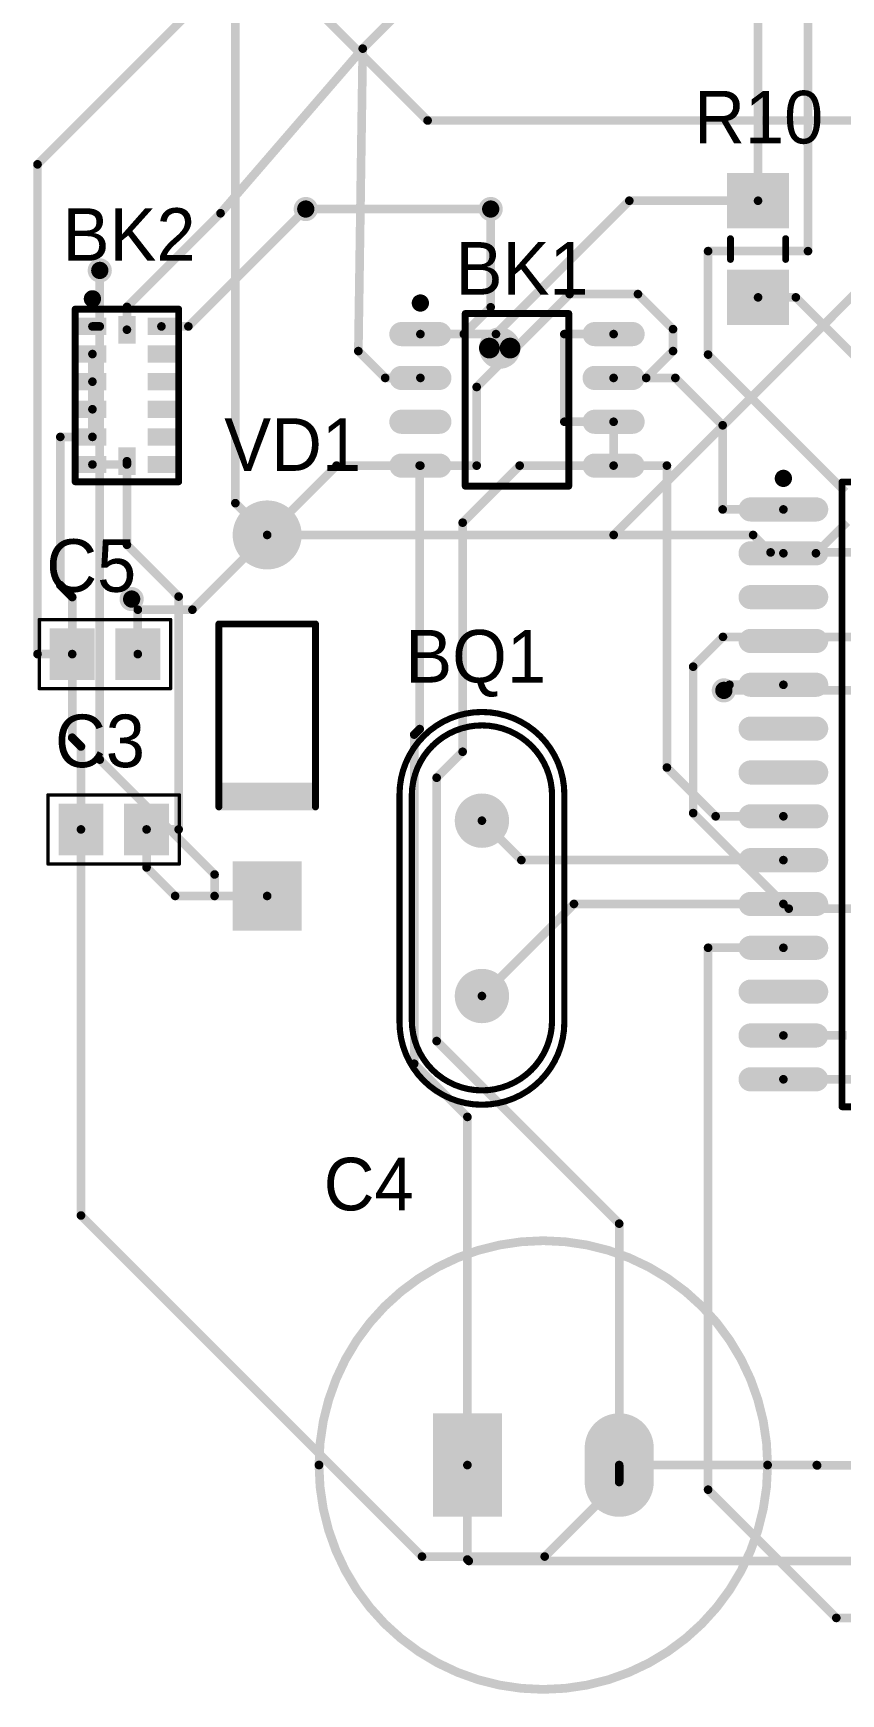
# Model space of a CAD drawing. Extents: x 69.5 to 141.6, y 57 to 136.
# Drawn here: x 69.55 to 92.95, y 56.98 to 105.09 of the extents above; entities that cross this region are included whole.
import ezdxf

# ---------------------------------------------------------------- set-up
doc = ezdxf.new("R2010")
doc.units = 0
doc.layers.get('0').update_dxf_attribs({"linetype": 'CONTINUOUS'})
for name, color, linetype in [('BOTTOMLAYER', 5, 'CONTINUOUS'), ('PADHOLELAYER', 156, 'CONTINUOUS'), ('TOPLAYER', 1, 'CONTINUOUS'), ('TOPOVERLAY', 2, 'CONTINUOUS'), ('VIAHOLELAYER', 16, 'CONTINUOUS')]:
    doc.layers.add(name, color=color, linetype=linetype)

# ---------------------------------------------------------------- blocks, each defined once
blk = doc.blocks.new('SOIC_8CM_2')
at = {"layer": 'TOPLAYER', "const_width": 0.7}
for points in [[(-3.35, 1.905), (-2.25, 1.905)], [(2.25, 1.905), (3.35, 1.905)], [(-3.35, 0.635), (-2.25, 0.635)], [(2.25, 0.635), (3.35, 0.635)], [(-3.35, -0.635), (-2.25, -0.635)], [(2.25, -0.635), (3.35, -0.635)], [(-3.35, -1.905), (-2.25, -1.905)], [(2.25, -1.905), (3.35, -1.905)]]:
    blk.add_lwpolyline(points, dxfattribs=at)
at = {"layer": 'TOPLAYER', "const_width": 0.35}
for points in [[(-3.525, 1.905, 1), (-3.175, 1.905, 1)], [(-2.425, 1.905, 1), (-2.075, 1.905, 1)], [(2.075, 1.905, 1), (2.425, 1.905, 1)], [(3.175, 1.905, 1), (3.525, 1.905, 1)], [(-3.525, 0.635, 1), (-3.175, 0.635, 1)], [(-2.425, 0.635, 1), (-2.075, 0.635, 1)], [(2.075, 0.635, 1), (2.425, 0.635, 1)], [(3.175, 0.635, 1), (3.525, 0.635, 1)], [(-3.525, -0.635, 1), (-3.175, -0.635, 1)], [(-2.425, -0.635, 1), (-2.075, -0.635, 1)], [(2.075, -0.635, 1), (2.425, -0.635, 1)], [(3.175, -0.635, 1), (3.525, -0.635, 1)], [(-3.525, -1.905, 1), (-3.175, -1.905, 1)], [(-2.425, -1.905, 1), (-2.075, -1.905, 1)], [(2.075, -1.905, 1), (2.425, -1.905, 1)], [(3.175, -1.905, 1), (3.525, -1.905, 1)]]:
    blk.add_lwpolyline(points, format="xyb", close=True, dxfattribs=at)
at = {"layer": 'TOPOVERLAY'}
for points, const_width in [([(-2.675, 2.805, 1), (-2.925, 2.805, 1)], 0.25), ([(-2.987, 2.805, 1), (-2.863, 2.805, 1)], 0.125), ([(-2.737, 2.805, 1), (-2.612, 2.805, 1)], 0.125), ([(-1.55, 2.5, 1), (-1.45, 2.5, 1)], 0.1), ([(-1.55, 2.5, 1), (-1.45, 2.5, 1)], 0.1), ([(1.45, 2.5, 1), (1.55, 2.5, 1)], 0.1), ([(1.45, 2.5, 1), (1.55, 2.5, 1)], 0.1), ([(-0.2, 1.5, 1), (-0.8, 1.5, 1)], 0.6), ([(-0.95, 1.5, 1), (-0.65, 1.5, 1)], 0.3), ([(-0.35, 1.5, 1), (-0.05, 1.5, 1)], 0.3), ([(-1.55, -2.5, 1), (-1.45, -2.5, 1)], 0.1), ([(-1.55, -2.5, 1), (-1.45, -2.5, 1)], 0.1), ([(1.45, -2.5, 1), (1.55, -2.5, 1)], 0.1), ([(1.45, -2.5, 1), (1.55, -2.5, 1)], 0.1)]:
    blk.add_lwpolyline(points, format="xyb", close=True, dxfattribs=dict(at, const_width=const_width))
at = {"layer": 'TOPOVERLAY', "const_width": 0.2}
for points in [[(-1.5, 2.5), (1.5, 2.5)], [(-1.5, -2.5), (-1.5, 2.5)], [(1.5, -2.5), (1.5, 2.5)], [(-1.5, -2.5), (1.5, -2.5)]]:
    blk.add_lwpolyline(points, dxfattribs=at)
blk = doc.blocks.new('SOJ80P300X0_12M_3')
at = {"layer": 'TOPLAYER'}
for points in [[(-0.6, 1.75), (-0.6, 2.25), (-1.4, 1.75), (-1.4, 2.25)], [(0.25, 2.305), (-0.25, 2.305), (0.25, 1.505), (-0.25, 1.505)], [(1.4, 1.75), (1.4, 2.25), (0.6, 1.75), (0.6, 2.25)], [(-0.6, 0.95), (-0.6, 1.45), (-1.4, 0.95), (-1.4, 1.45)], [(1.4, 0.95), (1.4, 1.45), (0.6, 0.95), (0.6, 1.45)], [(-0.6, 0.15), (-0.6, 0.65), (-1.4, 0.15), (-1.4, 0.65)], [(1.4, 0.15), (1.4, 0.65), (0.6, 0.15), (0.6, 0.65)], [(-0.6, -0.65), (-0.6, -0.15), (-1.4, -0.65), (-1.4, -0.15)], [(1.4, -0.65), (1.4, -0.15), (0.6, -0.65), (0.6, -0.15)], [(-0.6, -1.45), (-0.6, -0.95), (-1.4, -1.45), (-1.4, -0.95)], [(1.4, -1.45), (1.4, -0.95), (0.6, -1.45), (0.6, -0.95)], [(-0.6, -2.25), (-0.6, -1.75), (-1.4, -2.25), (-1.4, -1.75)], [(0.25, -1.505), (-0.25, -1.505), (0.25, -2.305), (-0.25, -2.305)], [(1.4, -2.25), (1.4, -1.75), (0.6, -2.25), (0.6, -1.75)]]:
    blk.add_solid(points, dxfattribs=at)
at = {"layer": 'TOPOVERLAY'}
for points, const_width in [([(-0.875, 2.8, 1), (-1.125, 2.8, 1)], 0.25), ([(-1.188, 2.8, 1), (-1.063, 2.8, 1)], 0.125), ([(-0.937, 2.8, 1), (-0.813, 2.8, 1)], 0.125), ([(-1.55, 2.5, 1), (-1.45, 2.5, 1)], 0.1), ([(-1.55, 2.5, 1), (-1.45, 2.5, 1)], 0.1), ([(1.45, 2.5, 1), (1.55, 2.5, 1)], 0.1), ([(1.45, 2.5, 1), (1.55, 2.5, 1)], 0.1), ([(-1.55, -2.5, 1), (-1.45, -2.5, 1)], 0.1), ([(-1.55, -2.5, 1), (-1.45, -2.5, 1)], 0.1), ([(1.45, -2.5, 1), (1.55, -2.5, 1)], 0.1), ([(1.45, -2.5, 1), (1.55, -2.5, 1)], 0.1)]:
    blk.add_lwpolyline(points, format="xyb", close=True, dxfattribs=dict(at, const_width=const_width))
at = {"layer": 'TOPOVERLAY', "const_width": 0.2}
for points in [[(-1.5, 2.5), (1.5, 2.5)], [(-1.5, -2.5), (-1.5, 2.5)], [(1.5, -2.5), (1.5, 2.5)], [(-1.5, -2.5), (1.5, -2.5)]]:
    blk.add_lwpolyline(points, dxfattribs=at)
blk = doc.blocks.new('HC49S_4')
at = {"layer": 'BOTTOMLAYER', "const_width": 0.787}
for points in [[(-2.934, 0, 1), (-2.146, 0, 1)], [(2.146, 0, 1), (2.934, 0, 1)]]:
    blk.add_lwpolyline(points, format="xyb", close=True, dxfattribs=at)
at = {"layer": 'PADHOLELAYER', "const_width": 0.381}
for points in [[(-2.731, 0, 1), (-2.35, 0, 1)], [(2.349, 0, 1), (2.73, 0, 1)]]:
    blk.add_lwpolyline(points, format="xyb", close=True, dxfattribs=at)
at = {"layer": 'TOPLAYER', "const_width": 0.787}
for points in [[(-2.934, 0, 1), (-2.146, 0, 1)], [(2.146, 0, 1), (2.934, 0, 1)]]:
    blk.add_lwpolyline(points, format="xyb", close=True, dxfattribs=at)
at = {"layer": 'TOPOVERLAY', "const_width": 0.178}
for points in [[(-3.303, -2.388, -0.999759), (-3.302, 2.388)], [(3.302, 2.388, -0.999756), (3.301, -2.388)], [(-3.251, -2.032, -0.999491), (-3.236, 2.032)], [(3.277, 2.032, -0.999491), (3.262, -2.032)]]:
    blk.add_lwpolyline(points, format="xyb", dxfattribs=at)
for points in [[(-3.302, 2.388), (3.287, 2.388)], [(-3.236, 2.032), (3.276, 2.032)], [(-3.303, -2.388), (3.286, -2.388)], [(-3.251, -2.032), (3.261, -2.032)]]:
    blk.add_lwpolyline(points, dxfattribs=at)
at = {"layer": 'TOPOVERLAY', "const_width": 0.0889}
for points in [[(-3.347, 2.388, 1), (-3.258, 2.388, 1)], [(-3.347, 2.388, 1), (-3.258, 2.388, 1)], [(3.243, 2.388, 1), (3.332, 2.388, 1)], [(3.258, 2.388, 1), (3.347, 2.388, 1)], [(-3.281, 2.032, 1), (-3.192, 2.032, 1)], [(-3.281, 2.032, 1), (-3.192, 2.032, 1)], [(3.231, 2.032, 1), (3.32, 2.032, 1)], [(3.232, 2.032, 1), (3.321, 2.032, 1)], [(-3.348, -2.388, 1), (-3.259, -2.388, 1)], [(-3.348, -2.388, 1), (-3.259, -2.388, 1)], [(-3.296, -2.032, 1), (-3.207, -2.032, 1)], [(-3.296, -2.032, 1), (-3.207, -2.032, 1)], [(3.216, -2.032, 1), (3.305, -2.032, 1)], [(3.217, -2.032, 1), (3.306, -2.032, 1)], [(3.242, -2.388, 1), (3.331, -2.388, 1)], [(3.257, -2.388, 1), (3.346, -2.388, 1)]]:
    blk.add_lwpolyline(points, format="xyb", close=True, dxfattribs=at)
blk = doc.blocks.new('C0805_7')
at = {"layer": 'TOPLAYER'}
for points in [[(-0.3, -0.75), (-0.3, 0.75), (-1.6, -0.75), (-1.6, 0.75)], [(1.6, -0.75), (1.6, 0.75), (0.3, -0.75), (0.3, 0.75)]]:
    blk.add_solid(points, dxfattribs=at)
at = {"layer": 'TOPOVERLAY', "const_width": 0.1}
for points in [[(1.905, 1), (-1.9, 1)], [(-1.9, 1), (-1.9, 0.9)], [(1.905, 1), (1.905, -1)], [(-1.9, 0.9), (-1.9, -1)], [(1.905, -1), (-1.9, -1)]]:
    blk.add_lwpolyline(points, dxfattribs=at)
at = {"layer": 'TOPOVERLAY', "const_width": 0.05}
for points in [[(-1.925, 1, 1), (-1.875, 1, 1)], [(-1.925, 1, 1), (-1.875, 1, 1)], [(1.88, 1, 1), (1.93, 1, 1)], [(1.88, 1, 1), (1.93, 1, 1)], [(-1.925, 0.9, 1), (-1.875, 0.9, 1)], [(-1.925, 0.9, 1), (-1.875, 0.9, 1)], [(-1.925, -1, 1), (-1.875, -1, 1)], [(-1.925, -1, 1), (-1.875, -1, 1)], [(1.88, -1, 1), (1.93, -1, 1)], [(1.88, -1, 1), (1.93, -1, 1)]]:
    blk.add_lwpolyline(points, format="xyb", close=True, dxfattribs=at)
blk = doc.blocks.new('LZ_12_26_1000_______25___8')
at = {"layer": 'BOTTOMLAYER', "const_width": 2}
blk.add_lwpolyline([(2.2, 0.5), (2.2, -0.5)], dxfattribs=at)
at = {"layer": 'BOTTOMLAYER', "const_width": 1}
for points in [[(1.7, 0.5, 1), (2.7, 0.5, 1)], [(1.7, -0.5, 1), (2.7, -0.5, 1)]]:
    blk.add_lwpolyline(points, format="xyb", close=True, dxfattribs=at)
at = {"layer": 'BOTTOMLAYER'}
blk.add_solid([(-3.2, -1.5), (-1.2, -1.5), (-3.2, 1.5), (-1.2, 1.5)], dxfattribs=at)
at = {"layer": 'PADHOLELAYER', "const_width": 0.35}
for points in [[(-2.375, 0, 1), (-2.025, 0, 1)], [(2.025, 0, 1), (2.375, 0, 1)]]:
    blk.add_lwpolyline(points, format="xyb", close=True, dxfattribs=at)
at = {"layer": 'TOPLAYER', "const_width": 2}
blk.add_lwpolyline([(2.2, 0.5), (2.2, -0.5)], dxfattribs=at)
at = {"layer": 'TOPLAYER', "const_width": 1}
for points in [[(1.7, 0.5, 1), (2.7, 0.5, 1)], [(1.7, -0.5, 1), (2.7, -0.5, 1)]]:
    blk.add_lwpolyline(points, format="xyb", close=True, dxfattribs=at)
at = {"layer": 'TOPLAYER'}
blk.add_solid([(-3.2, -1.5), (-1.2, -1.5), (-3.2, 1.5), (-1.2, 1.5)], dxfattribs=at)
at = {"layer": 'TOPOVERLAY'}
for points, const_width in [([(6.5, 0, 1), (-6.5, 0, 1)], 0.254), ([(-6.563, 0, 1), (-6.436, 0, 1)], 0.127), ([(6.436, 0, 1), (6.563, 0, 1)], 0.127)]:
    blk.add_lwpolyline(points, format="xyb", close=True, dxfattribs=dict(at, const_width=const_width))
blk = doc.blocks.new('C0805_9')
at = {"layer": 'TOPLAYER'}
for points in [[(-0.3, -0.75), (-0.3, 0.75), (-1.6, -0.75), (-1.6, 0.75)], [(1.6, -0.75), (1.6, 0.75), (0.3, -0.75), (0.3, 0.75)]]:
    blk.add_solid(points, dxfattribs=at)
at = {"layer": 'TOPOVERLAY', "const_width": 0.1}
for points in [[(1.905, 1), (-1.9, 1)], [(-1.9, 1), (-1.9, 0.9)], [(1.905, 1), (1.905, -1)], [(-1.9, 0.9), (-1.9, -1)], [(1.905, -1), (-1.9, -1)]]:
    blk.add_lwpolyline(points, dxfattribs=at)
at = {"layer": 'TOPOVERLAY', "const_width": 0.05}
for points in [[(-1.925, 1, 1), (-1.875, 1, 1)], [(-1.925, 1, 1), (-1.875, 1, 1)], [(1.88, 1, 1), (1.93, 1, 1)], [(1.88, 1, 1), (1.93, 1, 1)], [(-1.925, 0.9, 1), (-1.875, 0.9, 1)], [(-1.925, 0.9, 1), (-1.875, 0.9, 1)], [(-1.925, -1, 1), (-1.875, -1, 1)], [(-1.925, -1, 1), (-1.875, -1, 1)], [(1.88, -1, 1), (1.93, -1, 1)], [(1.88, -1, 1), (1.93, -1, 1)]]:
    blk.add_lwpolyline(points, format="xyb", close=True, dxfattribs=at)
blk = doc.blocks.new('SOIC_SO28_M_15')
at = {"layer": 'TOPLAYER', "const_width": 0.7}
for points in [[(-5.55, 8.255), (-3.65, 8.255)], [(3.65, 8.255), (5.55, 8.255)], [(-5.55, 6.985), (-3.65, 6.985)], [(3.65, 6.985), (5.55, 6.985)], [(-5.55, 5.715), (-3.65, 5.715)], [(3.65, 5.715), (5.55, 5.715)], [(-5.55, 4.445), (-3.65, 4.445)], [(3.65, 4.445), (5.55, 4.445)], [(-5.55, 3.175), (-3.65, 3.175)], [(3.65, 3.175), (5.55, 3.175)], [(-5.55, 1.905), (-3.65, 1.905)], [(3.65, 1.905), (5.55, 1.905)], [(-5.55, 0.635), (-3.65, 0.635)], [(3.65, 0.635), (5.55, 0.635)], [(-5.55, -0.635), (-3.65, -0.635)], [(3.65, -0.635), (5.55, -0.635)], [(-5.55, -1.905), (-3.65, -1.905)], [(3.65, -1.905), (5.55, -1.905)], [(-5.55, -3.175), (-3.65, -3.175)], [(3.65, -3.175), (5.55, -3.175)], [(-5.55, -4.445), (-3.65, -4.445)], [(3.65, -4.445), (5.55, -4.445)], [(-5.55, -5.715), (-3.65, -5.715)], [(3.65, -5.715), (5.55, -5.715)], [(-5.55, -6.985), (-3.65, -6.985)], [(3.65, -6.985), (5.55, -6.985)], [(-5.55, -8.255), (-3.65, -8.255)], [(3.65, -8.255), (5.55, -8.255)]]:
    blk.add_lwpolyline(points, dxfattribs=at)
at = {"layer": 'TOPLAYER', "const_width": 0.35}
for points in [[(-5.725, 8.255, 1), (-5.375, 8.255, 1)], [(-3.825, 8.255, 1), (-3.475, 8.255, 1)], [(3.475, 8.255, 1), (3.825, 8.255, 1)], [(5.375, 8.255, 1), (5.725, 8.255, 1)], [(-5.725, 6.985, 1), (-5.375, 6.985, 1)], [(-3.825, 6.985, 1), (-3.475, 6.985, 1)], [(3.475, 6.985, 1), (3.825, 6.985, 1)], [(5.375, 6.985, 1), (5.725, 6.985, 1)], [(-5.725, 5.715, 1), (-5.375, 5.715, 1)], [(-3.825, 5.715, 1), (-3.475, 5.715, 1)], [(3.475, 5.715, 1), (3.825, 5.715, 1)], [(5.375, 5.715, 1), (5.725, 5.715, 1)], [(-5.725, 4.445, 1), (-5.375, 4.445, 1)], [(-3.825, 4.445, 1), (-3.475, 4.445, 1)], [(3.475, 4.445, 1), (3.825, 4.445, 1)], [(5.375, 4.445, 1), (5.725, 4.445, 1)], [(-5.725, 3.175, 1), (-5.375, 3.175, 1)], [(-3.825, 3.175, 1), (-3.475, 3.175, 1)], [(3.475, 3.175, 1), (3.825, 3.175, 1)], [(5.375, 3.175, 1), (5.725, 3.175, 1)], [(-5.725, 1.905, 1), (-5.375, 1.905, 1)], [(-3.825, 1.905, 1), (-3.475, 1.905, 1)], [(3.475, 1.905, 1), (3.825, 1.905, 1)], [(5.375, 1.905, 1), (5.725, 1.905, 1)], [(-5.725, 0.635, 1), (-5.375, 0.635, 1)], [(-3.825, 0.635, 1), (-3.475, 0.635, 1)], [(3.475, 0.635, 1), (3.825, 0.635, 1)], [(5.375, 0.635, 1), (5.725, 0.635, 1)], [(-5.725, -0.635, 1), (-5.375, -0.635, 1)], [(-3.825, -0.635, 1), (-3.475, -0.635, 1)], [(3.475, -0.635, 1), (3.825, -0.635, 1)], [(5.375, -0.635, 1), (5.725, -0.635, 1)], [(-5.725, -1.905, 1), (-5.375, -1.905, 1)], [(-3.825, -1.905, 1), (-3.475, -1.905, 1)], [(3.475, -1.905, 1), (3.825, -1.905, 1)], [(5.375, -1.905, 1), (5.725, -1.905, 1)], [(-5.725, -3.175, 1), (-5.375, -3.175, 1)], [(-3.825, -3.175, 1), (-3.475, -3.175, 1)], [(3.475, -3.175, 1), (3.825, -3.175, 1)], [(5.375, -3.175, 1), (5.725, -3.175, 1)], [(-5.725, -4.445, 1), (-5.375, -4.445, 1)], [(-3.825, -4.445, 1), (-3.475, -4.445, 1)], [(3.475, -4.445, 1), (3.825, -4.445, 1)], [(5.375, -4.445, 1), (5.725, -4.445, 1)], [(-5.725, -5.715, 1), (-5.375, -5.715, 1)], [(-3.825, -5.715, 1), (-3.475, -5.715, 1)], [(3.475, -5.715, 1), (3.825, -5.715, 1)], [(5.375, -5.715, 1), (5.725, -5.715, 1)], [(-5.725, -6.985, 1), (-5.375, -6.985, 1)], [(-3.825, -6.985, 1), (-3.475, -6.985, 1)], [(3.475, -6.985, 1), (3.825, -6.985, 1)], [(5.375, -6.985, 1), (5.725, -6.985, 1)], [(-5.725, -8.255, 1), (-5.375, -8.255, 1)], [(-3.825, -8.255, 1), (-3.475, -8.255, 1)], [(3.475, -8.255, 1), (3.825, -8.255, 1)], [(5.375, -8.255, 1), (5.725, -8.255, 1)]]:
    blk.add_lwpolyline(points, format="xyb", close=True, dxfattribs=at)
at = {"layer": 'TOPOVERLAY'}
for points, const_width in [([(-4.475, 9.155, 1), (-4.725, 9.155, 1)], 0.25), ([(-4.787, 9.155, 1), (-4.663, 9.155, 1)], 0.125), ([(-4.537, 9.155, 1), (-4.412, 9.155, 1)], 0.125), ([(-2.95, 9.05, 1), (-2.85, 9.05, 1)], 0.1), ([(-2.95, 9.05, 1), (-2.85, 9.05, 1)], 0.1), ([(2.85, 9.05, 1), (2.95, 9.05, 1)], 0.1), ([(2.85, 9.05, 1), (2.95, 9.05, 1)], 0.1), ([(-1.6, 8.05, 1), (-2.2, 8.05, 1)], 0.6), ([(-2.35, 8.05, 1), (-2.05, 8.05, 1)], 0.3), ([(-1.75, 8.05, 1), (-1.45, 8.05, 1)], 0.3), ([(-2.95, -9.05, 1), (-2.85, -9.05, 1)], 0.1), ([(-2.95, -9.05, 1), (-2.85, -9.05, 1)], 0.1), ([(2.85, -9.05, 1), (2.95, -9.05, 1)], 0.1), ([(2.85, -9.05, 1), (2.95, -9.05, 1)], 0.1)]:
    blk.add_lwpolyline(points, format="xyb", close=True, dxfattribs=dict(at, const_width=const_width))
at = {"layer": 'TOPOVERLAY', "const_width": 0.2}
for points in [[(-2.9, -9.05), (-2.9, 9.05)], [(-2.9, 9.05), (2.9, 9.05)], [(2.9, -9.05), (2.9, 9.05)], [(-2.9, -9.05), (2.9, -9.05)]]:
    blk.add_lwpolyline(points, dxfattribs=at)
blk = doc.blocks.new('1206_26')
at = {"layer": 'TOPLAYER'}
for points in [[(-0.6, -0.9), (-0.6, 0.9), (-2.2, -0.9), (-2.2, 0.9)], [(2.2, -0.9), (2.2, 0.9), (0.6, -0.9), (0.6, 0.9)]]:
    blk.add_solid(points, dxfattribs=at)
at = {"layer": 'TOPOVERLAY', "const_width": 0.2}
for points in [[(0.3, 0.8), (-0.3, 0.8)], [(0.3, -0.8), (-0.3, -0.8)]]:
    blk.add_lwpolyline(points, dxfattribs=at)
at = {"layer": 'TOPOVERLAY', "const_width": 0.1}
for points in [[(-0.35, 0.8, 1), (-0.25, 0.8, 1)], [(0.25, 0.8, 1), (0.35, 0.8, 1)], [(-0.35, -0.8, 1), (-0.25, -0.8, 1)], [(0.25, -0.8, 1), (0.35, -0.8, 1)]]:
    blk.add_lwpolyline(points, format="xyb", close=True, dxfattribs=at)
blk = doc.blocks.new('DO_41_34')
at = {"layer": 'BOTTOMLAYER', "const_width": 1}
blk.add_lwpolyline([(-5.73, 0, 1), (-4.73, 0, 1)], format="xyb", close=True, dxfattribs=at)
at = {"layer": 'BOTTOMLAYER'}
blk.add_solid([(4.23, -1), (6.23, -1), (4.23, 1), (6.23, 1)], dxfattribs=at)
at = {"layer": 'PADHOLELAYER', "const_width": 0.6}
for points in [[(-5.53, 0, 1), (-4.93, 0, 1)], [(4.93, 0, 1), (5.53, 0, 1)]]:
    blk.add_lwpolyline(points, format="xyb", close=True, dxfattribs=at)
at = {"layer": 'TOPLAYER', "const_width": 1}
blk.add_lwpolyline([(-5.73, 0, 1), (-4.73, 0, 1)], format="xyb", close=True, dxfattribs=at)
at = {"layer": 'TOPLAYER'}
blk.add_solid([(4.23, -1), (6.23, -1), (4.23, 1), (6.23, 1)], dxfattribs=at)
at = {"layer": 'TOPOVERLAY', "const_width": 0.2}
for points in [[(-2.65, -1.4), (-2.65, 1.4)], [(2.65, 1.4), (-2.65, 1.4)], [(2.65, -1.4), (-2.65, -1.4)]]:
    blk.add_lwpolyline(points, dxfattribs=at)
at = {"layer": 'TOPOVERLAY', "const_width": 0.1}
for points in [[(-2.7, 1.4, 1), (-2.6, 1.4, 1)], [(-2.7, 1.4, 1), (-2.6, 1.4, 1)], [(2.6, 1.4, 1), (2.7, 1.4, 1)], [(-2.7, -1.4, 1), (-2.6, -1.4, 1)], [(-2.7, -1.4, 1), (-2.6, -1.4, 1)], [(2.6, -1.4, 1), (2.7, -1.4, 1)]]:
    blk.add_lwpolyline(points, format="xyb", close=True, dxfattribs=at)
at = {"layer": 'TOPOVERLAY'}
blk.add_solid([(1.949, -1.403), (2.749, -1.403), (1.949, 1.397), (2.749, 1.397)], dxfattribs=at)

msp = doc.modelspace()

# ---------------------------------------------------------------- linework, layer by layer
at = {"layer": 'BOTTOMLAYER', "const_width": 0.25}
for points in [[(75.406, 91.479), (75.406, 113.665)], [(76.056, 107.484), (80.975, 102.565)], [(80.975, 102.565), (96.571, 102.565)], [(86.367, 90.558), (96.368, 100.559)], [(77.445, 100), (82.804, 100)], [(71.476, 84.049), (71.476, 98.222)], [(75.406, 91.479), (76.327, 90.558)], [(74.161, 88.392), (76.327, 90.558)], [(76.327, 90.558), (86.367, 90.558)], [(86.367, 90.558), (90.409, 90.558)], [(90.409, 90.558), (90.914, 90.052)], [(90.914, 90.052), (96.208, 90.052)], [(72.578, 88.392), (74.161, 88.392)], [(88.671, 86.741), (89.535, 87.605)], [(89.535, 87.605), (95.352, 87.605)], [(88.671, 82.499), (88.671, 86.741)], [(89.56, 86.055), (111.836, 86.055)], [(71.476, 84.049), (74.803, 80.721)], [(88.671, 82.499), (91.44, 79.731)], [(74.803, 80.098), (74.803, 80.721)], [(74.803, 80.098), (76.327, 80.098)], [(91.44, 79.731), (102.87, 79.731)], [(82.128, 60.874), (82.128, 63.611)], [(86.528, 63.611), (92.253, 63.611)], [(92.253, 63.611), (92.264, 63.6)], [(92.264, 63.6), (98, 63.6)], [(82.128, 60.874), (82.169, 60.833)], [(82.169, 60.833), (129.794, 60.833)]]:
    msp.add_lwpolyline(points, dxfattribs=at)
at = {"layer": 'BOTTOMLAYER'}
for points, const_width in [([(80.913, 102.565, 1), (81.038, 102.565, 1)], 0.125), ([(80.913, 102.565, 1), (81.038, 102.565, 1)], 0.125), ([(77.27, 100, 1), (77.62, 100, 1)], 0.35), ([(77.382, 100, 1), (77.507, 100, 1)], 0.125), ([(82.629, 100, 1), (82.979, 100, 1)], 0.35), ([(82.742, 100, 1), (82.866, 100, 1)], 0.125), ([(71.301, 98.222, 1), (71.651, 98.222, 1)], 0.35), ([(71.413, 98.222, 1), (71.538, 98.222, 1)], 0.125), ([(75.343, 91.479, 1), (75.468, 91.479, 1)], 0.125), ([(75.343, 91.479, 1), (75.468, 91.479, 1)], 0.125), ([(76.265, 90.558, 1), (76.389, 90.558, 1)], 0.125), ([(76.265, 90.558, 1), (76.389, 90.558, 1)], 0.125), ([(76.265, 90.558, 1), (76.389, 90.558, 1)], 0.125), ([(86.305, 90.558, 1), (86.43, 90.558, 1)], 0.125), ([(86.305, 90.558, 1), (86.43, 90.558, 1)], 0.125), ([(86.305, 90.558, 1), (86.43, 90.558, 1)], 0.125), ([(90.346, 90.558, 1), (90.471, 90.558, 1)], 0.125), ([(90.346, 90.558, 1), (90.471, 90.558, 1)], 0.125), ([(90.852, 90.052, 1), (90.977, 90.052, 1)], 0.125), ([(90.852, 90.052, 1), (90.977, 90.052, 1)], 0.125), ([(72.225, 88.7, 1), (72.575, 88.7, 1)], 0.35), ([(72.516, 88.392, 1), (72.641, 88.392, 1)], 0.125), ([(74.098, 88.392, 1), (74.223, 88.392, 1)], 0.125), ([(74.098, 88.392, 1), (74.223, 88.392, 1)], 0.125), ([(89.473, 87.605, 1), (89.597, 87.605, 1)], 0.125), ([(89.473, 87.605, 1), (89.597, 87.605, 1)], 0.125), ([(88.609, 86.741, 1), (88.734, 86.741, 1)], 0.125), ([(88.609, 86.741, 1), (88.734, 86.741, 1)], 0.125), ([(89.385, 86.055, 1), (89.735, 86.055, 1)], 0.35), ([(89.498, 86.055, 1), (89.623, 86.055, 1)], 0.125), ([(71.413, 84.049, 1), (71.538, 84.049, 1)], 0.125), ([(71.413, 84.049, 1), (71.538, 84.049, 1)], 0.125), ([(88.609, 82.499, 1), (88.734, 82.499, 1)], 0.125), ([(88.609, 82.499, 1), (88.734, 82.499, 1)], 0.125), ([(74.741, 80.721, 1), (74.865, 80.721, 1)], 0.125), ([(74.741, 80.721, 1), (74.865, 80.721, 1)], 0.125), ([(74.741, 80.098, 1), (74.865, 80.098, 1)], 0.125), ([(74.741, 80.098, 1), (74.865, 80.098, 1)], 0.125), ([(76.265, 80.098, 1), (76.389, 80.098, 1)], 0.125), ([(91.378, 79.731, 1), (91.502, 79.731, 1)], 0.125), ([(91.378, 79.731, 1), (91.502, 79.731, 1)], 0.125), ([(82.066, 63.611, 1), (82.191, 63.611, 1)], 0.125), ([(86.465, 63.611, 1), (86.59, 63.611, 1)], 0.125), ([(92.19, 63.611, 1), (92.315, 63.611, 1)], 0.125), ([(92.19, 63.611, 1), (92.315, 63.611, 1)], 0.125), ([(92.201, 63.6, 1), (92.326, 63.6, 1)], 0.125), ([(92.201, 63.6, 1), (92.326, 63.6, 1)], 0.125), ([(82.066, 60.874, 1), (82.191, 60.874, 1)], 0.125), ([(82.066, 60.874, 1), (82.191, 60.874, 1)], 0.125), ([(82.107, 60.833, 1), (82.231, 60.833, 1)], 0.125), ([(82.107, 60.833, 1), (82.231, 60.833, 1)], 0.125)]:
    msp.add_lwpolyline(points, format="xyb", close=True, dxfattribs=dict(at, const_width=const_width))
at = {"layer": 'TOPLAYER', "const_width": 0.25}
for points in [[(69.672, 101.295), (76.565, 108.188)], [(91.999, 98.781), (91.999, 107.95)], [(79.096, 104.648), (81.686, 107.239)], [(90.551, 100.241), (90.551, 105.715)], [(74.975, 99.878), (79.096, 104.648)], [(78.969, 95.885), (79.096, 104.648)], [(69.672, 87.106), (69.672, 101.295)], [(74.044, 96.599), (77.445, 100)], [(82.804, 97.155), (82.804, 100)], [(82.956, 96.377), (86.82, 100.241)], [(86.82, 100.241), (90.551, 100.241)], [(72.263, 97.166), (74.975, 99.878)], [(89.103, 98.781), (91.999, 98.781)], [(89.103, 95.783), (89.103, 98.781)], [(71.476, 96.599), (71.476, 98.222)], [(72.263, 96.504), (72.263, 97.166)], [(82.026, 96.377), (82.804, 97.155)], [(82.398, 94.844), (85.09, 97.536)], [(85.09, 97.536), (87.071, 97.536)], [(87.071, 97.536), (88.087, 96.52)], [(90.551, 97.441), (91.646, 97.441)], [(91.646, 97.441), (99.06, 90.027)], [(71.263, 96.599), (71.476, 96.599)], [(73.263, 96.599), (74.044, 96.599)], [(80.766, 96.377), (82.026, 96.377)], [(82.026, 96.377), (82.956, 96.377)], [(84.938, 93.837), (84.938, 96.377)], [(84.938, 96.377), (86.366, 96.377)], [(88.087, 95.885), (88.087, 96.52)], [(71.263, 94.999), (71.263, 95.799)], [(78.969, 95.885), (79.747, 95.107)], [(87.309, 95.107), (88.087, 95.885)], [(89.103, 95.783), (93.08, 91.807)], [(71.263, 94.199), (71.263, 94.999)], [(79.747, 95.107), (80.766, 95.107)], [(82.398, 92.567), (82.398, 94.844)], [(86.366, 95.107), (87.309, 95.107)], [(87.309, 95.107), (88.154, 95.107)], [(88.154, 95.107), (89.526, 93.735)], [(71.263, 93.399), (71.263, 94.199)], [(84.938, 93.837), (86.366, 93.837)], [(86.366, 92.567), (86.366, 93.837)], [(89.526, 91.297), (89.526, 93.735)], [(70.333, 93.399), (71.263, 93.399)], [(70.333, 89.103), (70.333, 93.399)], [(71.263, 92.599), (72.263, 92.599)], [(72.263, 92.599), (72.263, 92.694)], [(72.263, 90.272), (72.263, 92.599)], [(76.327, 90.558), (78.336, 92.567)], [(78.336, 92.567), (80.747, 92.567)], [(80.747, 92.567), (80.766, 92.567)], [(80.747, 84.933), (80.747, 92.567)], [(80.766, 92.567), (82.398, 92.567)], [(81.991, 90.914), (83.644, 92.567)], [(83.644, 92.567), (86.366, 92.567)], [(86.366, 92.567), (87.909, 92.567)], [(87.909, 83.82), (87.909, 92.567)], [(89.526, 91.297), (91.285, 91.297)], [(81.991, 84.277), (81.991, 90.914)], [(92.227, 90.027), (93.132, 90.932)], [(72.263, 90.272), (73.762, 88.773)], [(91.285, 90.027), (92.227, 90.027)], [(70.333, 89.103), (70.678, 88.758)], [(70.678, 87.106), (70.678, 88.758)], [(73.762, 82.026), (73.762, 88.773)], [(72.578, 87.106), (72.578, 88.392)], [(69.672, 87.106), (70.678, 87.106)], [(70.678, 84.684), (70.678, 87.106)], [(89.56, 86.055), (89.722, 86.217)], [(89.722, 86.217), (91.285, 86.217)], [(70.678, 84.684), (70.932, 84.43)], [(80.588, 84.774), (80.747, 84.933)], [(80.588, 75.238), (80.588, 84.774)], [(70.932, 82.026), (70.932, 84.43)], [(81.238, 83.524), (81.991, 84.277)], [(87.909, 83.82), (89.322, 82.407)], [(81.238, 75.895), (81.238, 83.524)], [(82.55, 82.28), (83.693, 81.137)], [(89.322, 82.407), (91.285, 82.407)], [(70.932, 70.841), (70.932, 82.026)], [(72.832, 82.026), (73.762, 82.026)], [(72.832, 80.926), (72.832, 82.026)], [(72.832, 80.926), (73.66, 80.098)], [(83.693, 81.137), (91.285, 81.137)], [(73.66, 80.098), (76.327, 80.098)], [(82.55, 77.2), (85.217, 79.867)], [(85.217, 79.867), (91.285, 79.867)], [(89.103, 78.597), (91.285, 78.597)], [(89.103, 62.897), (89.103, 78.597)], [(81.238, 75.895), (86.528, 70.605)], [(91.285, 76.057), (93.116, 76.057)], [(80.588, 75.238), (82.128, 73.697)], [(91.285, 74.787), (93.786, 74.787)], [(82.128, 63.611), (82.128, 73.697)], [(70.932, 70.841), (80.813, 60.96)], [(86.528, 63.611), (86.528, 70.605)], [(86.528, 63.119), (86.528, 63.611)], [(84.369, 60.96), (86.528, 63.119)], [(89.103, 62.897), (92.818, 59.182)], [(80.813, 60.96), (84.369, 60.96)], [(92.818, 59.182), (129.54, 59.182)]]:
    msp.add_lwpolyline(points, dxfattribs=at)
at = {"layer": 'TOPLAYER'}
for points, const_width in [([(79.033, 104.648, 1), (79.158, 104.648, 1)], 0.125), ([(79.033, 104.648, 1), (79.158, 104.648, 1)], 0.125), ([(79.033, 104.648, 1), (79.158, 104.648, 1)], 0.125), ([(69.61, 101.295, 1), (69.735, 101.295, 1)], 0.125), ([(69.61, 101.295, 1), (69.735, 101.295, 1)], 0.125), ([(77.27, 100, 1), (77.62, 100, 1)], 0.35), ([(77.382, 100, 1), (77.507, 100, 1)], 0.125), ([(82.629, 100, 1), (82.979, 100, 1)], 0.35), ([(82.742, 100, 1), (82.866, 100, 1)], 0.125), ([(86.758, 100.241, 1), (86.883, 100.241, 1)], 0.125), ([(86.758, 100.241, 1), (86.883, 100.241, 1)], 0.125), ([(90.489, 100.241, 1), (90.613, 100.241, 1)], 0.125), ([(90.489, 100.241, 1), (90.613, 100.241, 1)], 0.125), ([(74.913, 99.878, 1), (75.038, 99.878, 1)], 0.125), ([(74.913, 99.878, 1), (75.038, 99.878, 1)], 0.125), ([(89.041, 98.781, 1), (89.166, 98.781, 1)], 0.125), ([(89.041, 98.781, 1), (89.166, 98.781, 1)], 0.125), ([(91.936, 98.781, 1), (92.061, 98.781, 1)], 0.125), ([(91.936, 98.781, 1), (92.061, 98.781, 1)], 0.125), ([(71.301, 98.222, 1), (71.651, 98.222, 1)], 0.35), ([(71.413, 98.222, 1), (71.538, 98.222, 1)], 0.125), ([(72.201, 97.166, 1), (72.325, 97.166, 1)], 0.125), ([(72.201, 97.166, 1), (72.325, 97.166, 1)], 0.125), ([(82.742, 97.155, 1), (82.866, 97.155, 1)], 0.125), ([(82.742, 97.155, 1), (82.866, 97.155, 1)], 0.125), ([(85.028, 97.536, 1), (85.152, 97.536, 1)], 0.125), ([(85.028, 97.536, 1), (85.152, 97.536, 1)], 0.125), ([(87.009, 97.536, 1), (87.134, 97.536, 1)], 0.125), ([(87.009, 97.536, 1), (87.134, 97.536, 1)], 0.125), ([(90.489, 97.441, 1), (90.613, 97.441, 1)], 0.125), ([(91.584, 97.441, 1), (91.709, 97.441, 1)], 0.125), ([(91.584, 97.441, 1), (91.709, 97.441, 1)], 0.125), ([(71.201, 96.599, 1), (71.326, 96.599, 1)], 0.125), ([(71.413, 96.599, 1), (71.538, 96.599, 1)], 0.125), ([(71.413, 96.599, 1), (71.538, 96.599, 1)], 0.125), ([(73.2, 96.599, 1), (73.325, 96.599, 1)], 0.125), ([(73.981, 96.599, 1), (74.106, 96.599, 1)], 0.125), ([(73.981, 96.599, 1), (74.106, 96.599, 1)], 0.125), ([(72.201, 96.504, 1), (72.325, 96.504, 1)], 0.125), ([(80.704, 96.377, 1), (80.829, 96.377, 1)], 0.125), ([(81.963, 96.377, 1), (82.088, 96.377, 1)], 0.125), ([(81.963, 96.377, 1), (82.088, 96.377, 1)], 0.125), ([(81.963, 96.377, 1), (82.088, 96.377, 1)], 0.125), ([(82.894, 96.377, 1), (83.019, 96.377, 1)], 0.125), ([(82.894, 96.377, 1), (83.019, 96.377, 1)], 0.125), ([(84.875, 96.377, 1), (85, 96.377, 1)], 0.125), ([(84.875, 96.377, 1), (85, 96.377, 1)], 0.125), ([(86.303, 96.377, 1), (86.428, 96.377, 1)], 0.125), ([(88.025, 96.52, 1), (88.15, 96.52, 1)], 0.125), ([(88.025, 96.52, 1), (88.15, 96.52, 1)], 0.125), ([(71.201, 95.799, 1), (71.326, 95.799, 1)], 0.125), ([(78.906, 95.885, 1), (79.031, 95.885, 1)], 0.125), ([(78.906, 95.885, 1), (79.031, 95.885, 1)], 0.125), ([(88.025, 95.885, 1), (88.15, 95.885, 1)], 0.125), ([(88.025, 95.885, 1), (88.15, 95.885, 1)], 0.125), ([(89.041, 95.783, 1), (89.166, 95.783, 1)], 0.125), ([(89.041, 95.783, 1), (89.166, 95.783, 1)], 0.125), ([(71.201, 94.999, 1), (71.326, 94.999, 1)], 0.125), ([(71.201, 94.999, 1), (71.326, 94.999, 1)], 0.125), ([(79.684, 95.107, 1), (79.809, 95.107, 1)], 0.125), ([(79.684, 95.107, 1), (79.809, 95.107, 1)], 0.125), ([(80.704, 95.107, 1), (80.829, 95.107, 1)], 0.125), ([(82.335, 94.844, 1), (82.46, 94.844, 1)], 0.125), ([(82.335, 94.844, 1), (82.46, 94.844, 1)], 0.125), ([(86.303, 95.107, 1), (86.428, 95.107, 1)], 0.125), ([(87.247, 95.107, 1), (87.372, 95.107, 1)], 0.125), ([(87.247, 95.107, 1), (87.372, 95.107, 1)], 0.125), ([(87.247, 95.107, 1), (87.372, 95.107, 1)], 0.125), ([(88.092, 95.107, 1), (88.217, 95.107, 1)], 0.125), ([(88.092, 95.107, 1), (88.217, 95.107, 1)], 0.125), ([(71.201, 94.199, 1), (71.326, 94.199, 1)], 0.125), ([(71.201, 94.199, 1), (71.326, 94.199, 1)], 0.125), ([(84.875, 93.837, 1), (85, 93.837, 1)], 0.125), ([(84.875, 93.837, 1), (85, 93.837, 1)], 0.125), ([(86.303, 93.837, 1), (86.428, 93.837, 1)], 0.125), ([(86.303, 93.837, 1), (86.428, 93.837, 1)], 0.125), ([(89.463, 93.735, 1), (89.588, 93.735, 1)], 0.125), ([(89.463, 93.735, 1), (89.588, 93.735, 1)], 0.125), ([(70.27, 93.399, 1), (70.395, 93.399, 1)], 0.125), ([(70.27, 93.399, 1), (70.395, 93.399, 1)], 0.125), ([(71.201, 93.399, 1), (71.326, 93.399, 1)], 0.125), ([(71.201, 93.399, 1), (71.326, 93.399, 1)], 0.125), ([(71.201, 92.599, 1), (71.326, 92.599, 1)], 0.125), ([(72.201, 92.694, 1), (72.325, 92.694, 1)], 0.125), ([(72.201, 92.599, 1), (72.325, 92.599, 1)], 0.125), ([(72.201, 92.599, 1), (72.325, 92.599, 1)], 0.125), ([(72.201, 92.599, 1), (72.325, 92.599, 1)], 0.125), ([(78.273, 92.567, 1), (78.398, 92.567, 1)], 0.125), ([(78.273, 92.567, 1), (78.398, 92.567, 1)], 0.125), ([(80.684, 92.567, 1), (80.809, 92.567, 1)], 0.125), ([(80.684, 92.567, 1), (80.809, 92.567, 1)], 0.125), ([(80.684, 92.567, 1), (80.809, 92.567, 1)], 0.125), ([(80.704, 92.567, 1), (80.829, 92.567, 1)], 0.125), ([(80.704, 92.567, 1), (80.829, 92.567, 1)], 0.125), ([(82.335, 92.567, 1), (82.46, 92.567, 1)], 0.125), ([(82.335, 92.567, 1), (82.46, 92.567, 1)], 0.125), ([(83.581, 92.567, 1), (83.706, 92.567, 1)], 0.125), ([(83.581, 92.567, 1), (83.706, 92.567, 1)], 0.125), ([(86.303, 92.567, 1), (86.428, 92.567, 1)], 0.125), ([(86.303, 92.567, 1), (86.428, 92.567, 1)], 0.125), ([(86.303, 92.567, 1), (86.428, 92.567, 1)], 0.125), ([(87.847, 92.567, 1), (87.972, 92.567, 1)], 0.125), ([(87.847, 92.567, 1), (87.972, 92.567, 1)], 0.125), ([(89.463, 91.297, 1), (89.588, 91.297, 1)], 0.125), ([(89.463, 91.297, 1), (89.588, 91.297, 1)], 0.125), ([(91.223, 91.297, 1), (91.348, 91.297, 1)], 0.125), ([(81.929, 90.914, 1), (82.054, 90.914, 1)], 0.125), ([(81.929, 90.914, 1), (82.054, 90.914, 1)], 0.125), ([(76.265, 90.558, 1), (76.389, 90.558, 1)], 0.125), ([(72.201, 90.272, 1), (72.325, 90.272, 1)], 0.125), ([(72.201, 90.272, 1), (72.325, 90.272, 1)], 0.125), ([(91.223, 90.027, 1), (91.348, 90.027, 1)], 0.125), ([(92.165, 90.027, 1), (92.29, 90.027, 1)], 0.125), ([(92.165, 90.027, 1), (92.29, 90.027, 1)], 0.125), ([(70.27, 89.103, 1), (70.395, 89.103, 1)], 0.125), ([(70.27, 89.103, 1), (70.395, 89.103, 1)], 0.125), ([(72.225, 88.7, 1), (72.575, 88.7, 1)], 0.35), ([(70.615, 88.758, 1), (70.74, 88.758, 1)], 0.125), ([(70.615, 88.758, 1), (70.74, 88.758, 1)], 0.125), ([(73.699, 88.773, 1), (73.824, 88.773, 1)], 0.125), ([(73.699, 88.773, 1), (73.824, 88.773, 1)], 0.125), ([(72.516, 88.392, 1), (72.641, 88.392, 1)], 0.125), ([(69.61, 87.106, 1), (69.735, 87.106, 1)], 0.125), ([(69.61, 87.106, 1), (69.735, 87.106, 1)], 0.125), ([(70.615, 87.106, 1), (70.74, 87.106, 1)], 0.125), ([(70.615, 87.106, 1), (70.74, 87.106, 1)], 0.125), ([(70.615, 87.106, 1), (70.74, 87.106, 1)], 0.125), ([(72.516, 87.106, 1), (72.641, 87.106, 1)], 0.125), ([(89.385, 86.055, 1), (89.735, 86.055, 1)], 0.35), ([(89.498, 86.055, 1), (89.623, 86.055, 1)], 0.125), ([(89.66, 86.217, 1), (89.785, 86.217, 1)], 0.125), ([(89.66, 86.217, 1), (89.785, 86.217, 1)], 0.125), ([(91.223, 86.217, 1), (91.348, 86.217, 1)], 0.125), ([(70.615, 84.684, 1), (70.74, 84.684, 1)], 0.125), ([(70.615, 84.684, 1), (70.74, 84.684, 1)], 0.125), ([(80.525, 84.774, 1), (80.65, 84.774, 1)], 0.125), ([(80.525, 84.774, 1), (80.65, 84.774, 1)], 0.125), ([(80.684, 84.933, 1), (80.809, 84.933, 1)], 0.125), ([(80.684, 84.933, 1), (80.809, 84.933, 1)], 0.125), ([(70.869, 84.43, 1), (70.994, 84.43, 1)], 0.125), ([(70.869, 84.43, 1), (70.994, 84.43, 1)], 0.125), ([(81.929, 84.277, 1), (82.054, 84.277, 1)], 0.125), ([(81.929, 84.277, 1), (82.054, 84.277, 1)], 0.125), ([(87.847, 83.82, 1), (87.972, 83.82, 1)], 0.125), ([(87.847, 83.82, 1), (87.972, 83.82, 1)], 0.125), ([(81.175, 83.524, 1), (81.3, 83.524, 1)], 0.125), ([(81.175, 83.524, 1), (81.3, 83.524, 1)], 0.125), ([(82.488, 82.28, 1), (82.612, 82.28, 1)], 0.125), ([(89.26, 82.407, 1), (89.385, 82.407, 1)], 0.125), ([(89.26, 82.407, 1), (89.385, 82.407, 1)], 0.125), ([(91.223, 82.407, 1), (91.348, 82.407, 1)], 0.125), ([(70.869, 82.026, 1), (70.994, 82.026, 1)], 0.125), ([(70.869, 82.026, 1), (70.994, 82.026, 1)], 0.125), ([(72.77, 82.026, 1), (72.895, 82.026, 1)], 0.125), ([(72.77, 82.026, 1), (72.895, 82.026, 1)], 0.125), ([(73.699, 82.026, 1), (73.824, 82.026, 1)], 0.125), ([(73.699, 82.026, 1), (73.824, 82.026, 1)], 0.125), ([(72.77, 80.926, 1), (72.895, 80.926, 1)], 0.125), ([(72.77, 80.926, 1), (72.895, 80.926, 1)], 0.125), ([(83.631, 81.137, 1), (83.755, 81.137, 1)], 0.125), ([(83.631, 81.137, 1), (83.755, 81.137, 1)], 0.125), ([(91.223, 81.137, 1), (91.348, 81.137, 1)], 0.125), ([(73.598, 80.098, 1), (73.722, 80.098, 1)], 0.125), ([(73.598, 80.098, 1), (73.722, 80.098, 1)], 0.125), ([(76.265, 80.098, 1), (76.389, 80.098, 1)], 0.125), ([(85.155, 79.867, 1), (85.279, 79.867, 1)], 0.125), ([(85.155, 79.867, 1), (85.279, 79.867, 1)], 0.125), ([(91.223, 79.867, 1), (91.348, 79.867, 1)], 0.125), ([(89.041, 78.597, 1), (89.166, 78.597, 1)], 0.125), ([(89.041, 78.597, 1), (89.166, 78.597, 1)], 0.125), ([(91.223, 78.597, 1), (91.348, 78.597, 1)], 0.125), ([(82.488, 77.2, 1), (82.612, 77.2, 1)], 0.125), ([(81.175, 75.895, 1), (81.3, 75.895, 1)], 0.125), ([(81.175, 75.895, 1), (81.3, 75.895, 1)], 0.125), ([(91.223, 76.057, 1), (91.348, 76.057, 1)], 0.125), ([(80.525, 75.238, 1), (80.65, 75.238, 1)], 0.125), ([(80.525, 75.238, 1), (80.65, 75.238, 1)], 0.125), ([(91.223, 74.787, 1), (91.348, 74.787, 1)], 0.125), ([(82.066, 73.697, 1), (82.191, 73.697, 1)], 0.125), ([(82.066, 73.697, 1), (82.191, 73.697, 1)], 0.125), ([(70.869, 70.841, 1), (70.994, 70.841, 1)], 0.125), ([(70.869, 70.841, 1), (70.994, 70.841, 1)], 0.125), ([(86.465, 70.605, 1), (86.59, 70.605, 1)], 0.125), ([(86.465, 70.605, 1), (86.59, 70.605, 1)], 0.125), ([(82.066, 63.611, 1), (82.191, 63.611, 1)], 0.125), ([(86.465, 63.611, 1), (86.59, 63.611, 1)], 0.125), ([(86.465, 63.611, 1), (86.59, 63.611, 1)], 0.125), ([(86.465, 63.119, 1), (86.59, 63.119, 1)], 0.125), ([(86.465, 63.119, 1), (86.59, 63.119, 1)], 0.125), ([(89.041, 62.897, 1), (89.166, 62.897, 1)], 0.125), ([(89.041, 62.897, 1), (89.166, 62.897, 1)], 0.125), ([(80.75, 60.96, 1), (80.875, 60.96, 1)], 0.125), ([(80.75, 60.96, 1), (80.875, 60.96, 1)], 0.125), ([(84.306, 60.96, 1), (84.431, 60.96, 1)], 0.125), ([(84.306, 60.96, 1), (84.431, 60.96, 1)], 0.125), ([(92.756, 59.182, 1), (92.881, 59.182, 1)], 0.125), ([(92.756, 59.182, 1), (92.881, 59.182, 1)], 0.125)]:
    msp.add_lwpolyline(points, format="xyb", close=True, dxfattribs=dict(at, const_width=const_width))
at = {"layer": 'VIAHOLELAYER', "const_width": 0.25}
for points in [[(77.32, 100, 1), (77.57, 100, 1)], [(82.679, 100, 1), (82.929, 100, 1)], [(71.351, 98.222, 1), (71.601, 98.222, 1)], [(72.275, 88.7, 1), (72.525, 88.7, 1)], [(89.435, 86.055, 1), (89.685, 86.055, 1)]]:
    msp.add_lwpolyline(points, format="xyb", close=True, dxfattribs=at)

# ---------------------------------------------------------------- block references
for name, p, rotation in [('1206_26', (90.551, 98.841), 270), ('DO_41_34', (76.327, 85.328), 270), ('C0805_9', (71.628, 87.106), 180), ('HC49S_4', (82.55, 79.74), 90), ('C0805_7', (71.882, 82.026), 180)]:
    msp.add_blockref(name, p, dxfattribs=dict(rotation=rotation))
for name, p in [('SOJ80P300X0_12M_3', (72.263, 94.599)), ('SOIC_8CM_2', (83.566, 94.472)), ('SOIC_SO28_M_15', (95.885, 83.042)), ('LZ_12_26_1000_______25___8', (84.328, 63.611))]:
    msp.add_blockref(name, p)

# ---------------------------------------------------------------- texts
at = {"layer": 'TOPOVERLAY'}
for s, p in [('R10', (88.7, 101.9)), ('BK2', (70.4, 98.5)), ('BK1', (81.788, 97.52)), ('VD1', (75.082, 92.415)), ('C5', (69.926, 88.909)), ('BQ1', (80.328, 86.281)), ('C3', (70.18, 83.829)), ('C4', (77.965, 70.99))]:
    msp.add_text(s, height=1.524, dxfattribs=at).set_placement(p)

doc.saveas('drawing.dxf')
